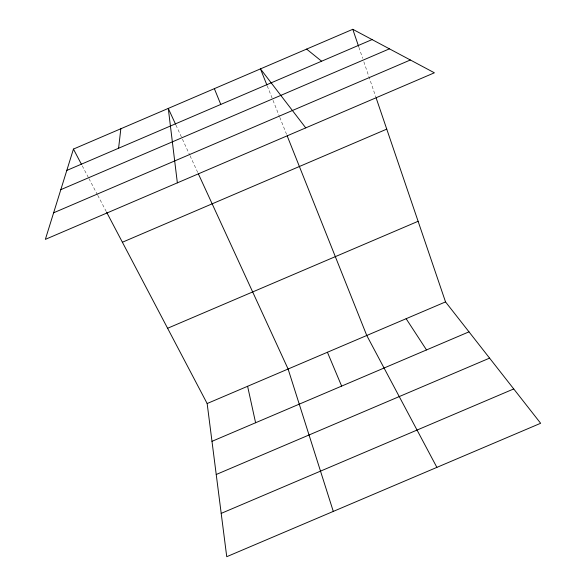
<?xml version="1.0" encoding="UTF-8"?>
<svg xmlns="http://www.w3.org/2000/svg" width="586" height="586" viewBox="0 0 586 586"><rect width="100%" height="100%" fill="white"/><g stroke="black" fill="none" stroke-linecap="round" stroke-linejoin="round"><path stroke-width="0.44" stroke-dasharray="2.93 2.2" d="M82.245 165.831L88.53 177.8M88.955 178.598L97.335 194.559M97.759 195.35L106.242 211.509M175.925 125.038L182.034 138.333M182.414 139.16L189.674 154.953M190.062 155.781L198.061 173.185M267.245 85.893L272.673 99.495M273.01 100.345L279.449 116.497M279.793 117.346L286.891 135.154M358.896 47.254L362.675 58.373M363.84 61.794L375.838 97.064"/><path stroke-width="0.88" d="M118.592 148.236L120.841 128.752M73.44 149.078L45.356 239.374L434.387 72.803L352.787 29.3L73.44 149.078L81.403 164.234M66.797 170.431L372.073 39.584M60.819 189.659L389.441 48.843M53.619 212.799L410.354 59.992M122.393 242.238L386.753 129.125M167.603 328.27L418.104 221.296M207.151 403.534L445.528 301.907L540.644 423.275L226.738 556.7L207.151 403.534L106.667 212.315M211.986 441.331L468.99 331.844M216.227 474.499L489.588 358.119M221.193 513.38L513.732 388.936M306.61 49.099L321.604 61.215M305.745 127.887L260.462 68.884L266.908 85.043M406.135 318.703L426.513 349.945M436.885 467.379L366.763 335.485L287.228 135.996M175.536 124.203L168.277 108.41L177.36 182.854M198.442 174.013L288.1 369.019L333.295 511.41M327.42 352.259L341.645 386.101M214.359 88.654L220.775 104.433M352.787 29.3L358.603 46.397M376.139 97.935L445.528 301.907M247.607 386.284L255.599 422.755"/></g></svg>
